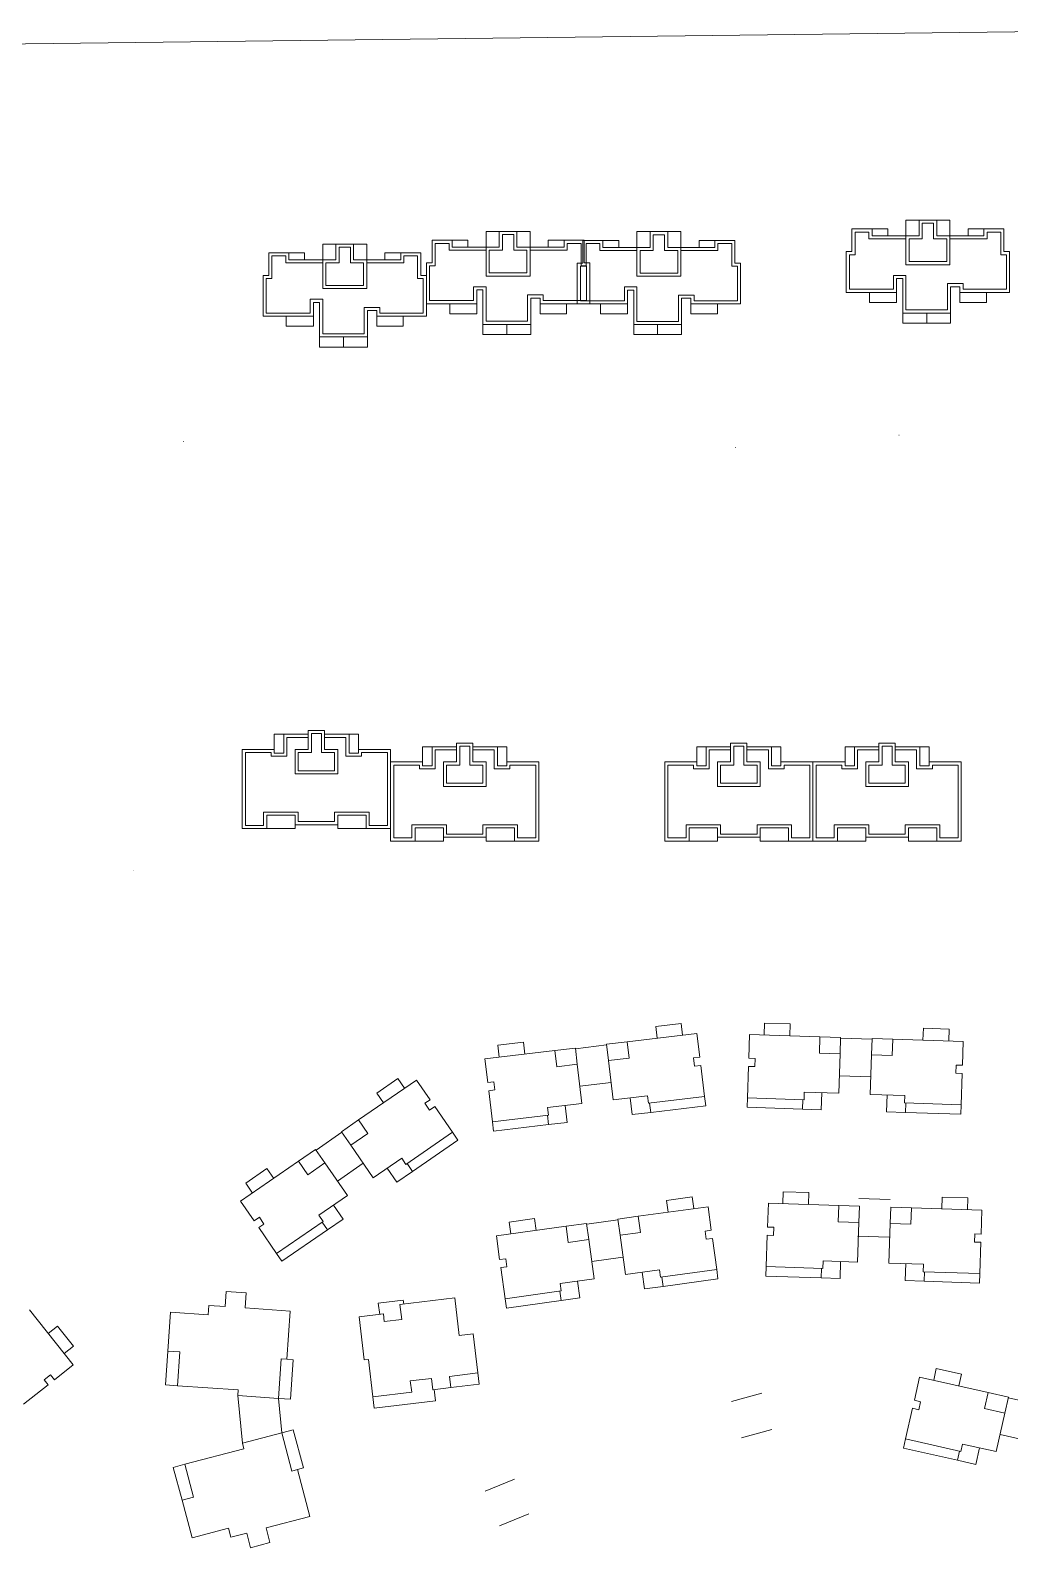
# Model space of a CAD drawing. Extents: x 109296 to 210174, y -14588 to 29909.
# Drawn here: x 115033 to 116903, y -5143 to -2244 of the extents above; entities that cross this region are included whole.
import ezdxf

# ---------------------------------------------------------------- set-up
doc = ezdxf.new("R2010")
doc.units = 0
doc.header["$LTSCALE"] = 1000
doc.header["$MEASUREMENT"] = 0
doc.layers.add('140', color=2, linetype='Continuous', lineweight=5)
doc.layers.add('DingDianTu', color=5, linetype='Continuous', lineweight=0)

# ---------------------------------------------------------------- blocks, each defined once
blk = doc.blocks.new('dafasfd')
at = {"layer": 'DingDianTu', "color": 7, "const_width": 100}
blk.add_lwpolyline([(36368038, 16363912), (36368954, 16361479), (36372042, 16362641), (36374261, 16356745), (36369114, 16354807), (36369537, 16353684), (36361113, 16350514), (36359352, 16355194), (36360288, 16355546), (36359830, 16356763), (36358894, 16356410), (36357556, 16359967)], close=True, dxfattribs=at)
for points in [[(36363546, 16362221), (36362876, 16363999), (36359039, 16362555), (36359708, 16360777)], [(36371734, 16355794), (36372686, 16353267), (36369878, 16352210), (36369350, 16353614)]]:
    blk.add_lwpolyline(points, dxfattribs=at)
at = {"layer": 'DingDianTu', "color": 7}
for points in [[(36369878, 16352210), (36361642, 16349110), (36361113, 16350514)], [(36368038, 16363912), (36371127, 16365074), (36372042, 16362641)]]:
    blk.add_lwpolyline(points, dxfattribs=at)
blk = doc.blocks.new('*E40')
at = {"layer": 'DingDianTu', "color": 7, "xscale": 0.001000002024510444, "yscale": 0.001000000163912773, "zscale": 0.001, "rotation": 339.3761177849276}
blk.add_blockref('dafasfd', (22613, -20413), dxfattribs=at)
blk = doc.blocks.new('*E35')
at = {"layer": 'DingDianTu', "color": 7, "xscale": 0.001000002024510444, "yscale": 0.001000000163912773, "zscale": 0.001, "rotation": 339.3761177849276}
blk.add_blockref('dafasfd', (22613, -20413), dxfattribs=at)
blk = doc.blocks.new('*E34')
at = {"layer": 'DingDianTu', "color": 7, "xscale": 0.001000002024510444, "yscale": 0.001000000163912773, "zscale": 0.001, "rotation": 339.3761177849276}
blk.add_blockref('dafasfd', (22613, -20413), dxfattribs=at)
blk = doc.blocks.new('*E33')
at = {"layer": 'DingDianTu', "color": 7, "xscale": 0.001000002024510444, "yscale": 0.001000000163912773, "zscale": 0.001, "rotation": 339.3761177849276}
blk.add_blockref('dafasfd', (22613, -20413), dxfattribs=at)

msp = doc.modelspace()

# ---------------------------------------------------------------- linework, layer by layer
at = {"layer": '140', "color": 7}
for p, q in [((117158.6, -2243.9), (112605.5, -2298.8)), ((116704.8, -2636.5), (116704.8, -2606.5)), ((116704.8, -2606.5), (116730, -2606.5)), ((116730, -2636.5), (116730, -2606.5)), ((116730, -2606.5), (116763.6, -2606.5)), ((116763.6, -2606.5), (116763.6, -2636.5)), ((116763.6, -2606.5), (116788.8, -2606.5)), ((116788.8, -2606.5), (116788.8, -2636.5)), ((115903, -2658.1), (115903, -2628.1)), ((115903, -2628.1), (115928.2, -2628.1)), ((115928.2, -2658.1), (115928.2, -2628.1)), ((115928.2, -2628.1), (115961.8, -2628.1)), ((115955.8, -2634.1), (115934.2, -2634.1)), ((115934.2, -2634.1), (115934.2, -2664.1)), ((115955.8, -2664.1), (115955.8, -2634.1)), ((115961.8, -2628.1), (115961.8, -2658.1)), ((115961.8, -2628.1), (115987, -2628.1)), ((115987, -2628.1), (115987, -2658.1)), ((116191, -2658.5), (116191, -2628.5)), ((116191, -2628.5), (116216.2, -2628.5)), ((116216.2, -2658.5), (116216.2, -2628.5)), ((116216.2, -2628.5), (116249.8, -2628.5)), ((116243.8, -2634.5), (116222.2, -2634.5)), ((116222.2, -2634.5), (116222.2, -2664.5)), ((116243.8, -2664.5), (116243.8, -2634.5)), ((116249.8, -2628.5), (116249.8, -2658.5)), ((116249.8, -2628.5), (116275, -2628.5)), ((116275, -2628.5), (116275, -2658.5)), ((116601.6, -2623.3), (116640, -2623.3)), ((116601.6, -2666.5), (116601.6, -2623.3)), ((116607.6, -2672.5), (116607.6, -2629.3)), ((116607.6, -2629.3), (116634, -2629.3)), ((116634, -2629.3), (116634, -2642.5)), ((116640, -2623.3), (116640, -2636.5)), ((116640, -2623.3), (116670, -2623.3)), ((116640, -2636.5), (116730, -2636.5)), ((116670, -2623.3), (116670, -2636.5)), ((116704.8, -2636.5), (116704.8, -2691.7)), ((116757.6, -2612.5), (116736, -2612.5)), ((116736, -2612.5), (116736, -2642.5)), ((116757.6, -2642.5), (116757.6, -2612.5)), ((116763.6, -2636.5), (116853.6, -2636.5)), ((116788.8, -2691.7), (116788.8, -2636.5)), ((116823.6, -2636.5), (116823.6, -2623.3)), ((116823.6, -2623.3), (116853.6, -2623.3)), ((116853.6, -2636.5), (116853.6, -2623.3)), ((116853.6, -2623.3), (116892, -2623.3)), ((116859.6, -2642.5), (116859.6, -2629.3)), ((116859.6, -2629.3), (116886, -2629.3)), ((116886, -2629.3), (116886, -2672.5)), ((116892, -2623.3), (116892, -2666.5)), ((115591, -2682.1), (115591, -2652.1)), ((115591, -2652.1), (115616.2, -2652.1)), ((115616.2, -2682.1), (115616.2, -2652.1)), ((115616.2, -2652.1), (115649.8, -2652.1)), ((115643.8, -2658.1), (115622.2, -2658.1)), ((115622.2, -2658.1), (115622.2, -2688.1)), ((115643.8, -2688.1), (115643.8, -2658.1)), ((115649.8, -2652.1), (115649.8, -2682.1)), ((115649.8, -2652.1), (115675, -2652.1)), ((115675, -2652.1), (115675, -2682.1)), ((115799.8, -2644.9), (115838.2, -2644.9)), ((115799.8, -2688.1), (115799.8, -2644.9)), ((115805.8, -2694.1), (115805.8, -2650.9)), ((115805.8, -2650.9), (115832.2, -2650.9)), ((115832.2, -2650.9), (115832.2, -2664.1)), ((115832.2, -2664.1), (115903, -2664.1)), ((115838.2, -2644.9), (115838.2, -2658.1)), ((115838.2, -2644.9), (115868.2, -2644.9)), ((115838.2, -2658.1), (115928.2, -2658.1)), ((115868.2, -2644.9), (115868.2, -2658.1)), ((115903, -2658.1), (115903, -2713.3)), ((115909, -2664.1), (115909, -2707.3)), ((115934.2, -2664.1), (115909, -2664.1)), ((115981, -2664.1), (115955.8, -2664.1)), ((115961.8, -2658.1), (116051.8, -2658.1)), ((115981, -2707.3), (115981, -2664.1)), ((115987, -2713.3), (115987, -2658.1)), ((115987, -2664.1), (116057.8, -2664.1)), ((116021.8, -2658.1), (116021.8, -2644.9)), ((116021.8, -2644.9), (116051.8, -2644.9)), ((116051.8, -2658.1), (116051.8, -2644.9)), ((116051.8, -2644.9), (116090.2, -2644.9)), ((116057.8, -2664.1), (116057.8, -2650.9)), ((116057.8, -2650.9), (116084.2, -2650.9)), ((116084.2, -2650.9), (116084.2, -2694.1)), ((116087.8, -2645.3), (116126.2, -2645.3)), ((116087.8, -2688.5), (116087.8, -2645.3)), ((116090.2, -2644.9), (116090.2, -2688.1)), ((116093.8, -2694.5), (116093.8, -2651.3)), ((116093.8, -2651.3), (116120.2, -2651.3)), ((116120.2, -2651.3), (116120.2, -2664.5)), ((116120.2, -2664.5), (116191, -2664.5)), ((116126.2, -2645.3), (116126.2, -2658.5)), ((116126.2, -2645.3), (116156.2, -2645.3)), ((116126.2, -2658.5), (116216.2, -2658.5)), ((116156.2, -2645.3), (116156.2, -2658.5)), ((116191, -2658.5), (116191, -2713.7)), ((116197, -2664.5), (116197, -2707.7)), ((116222.2, -2664.5), (116197, -2664.5)), ((116269, -2664.5), (116243.8, -2664.5)), ((116249.8, -2658.5), (116339.8, -2658.5)), ((116269, -2707.7), (116269, -2664.5)), ((116275, -2713.7), (116275, -2658.5)), ((116275, -2664.5), (116345.8, -2664.5)), ((116309.8, -2658.5), (116309.8, -2645.3)), ((116309.8, -2645.3), (116339.8, -2645.3)), ((116339.8, -2658.5), (116339.8, -2645.3)), ((116339.8, -2645.3), (116378.2, -2645.3)), ((116345.8, -2664.5), (116345.8, -2651.3)), ((116345.8, -2651.3), (116372.2, -2651.3)), ((116372.2, -2651.3), (116372.2, -2694.5)), ((116378.2, -2645.3), (116378.2, -2688.5)), ((116590.8, -2744.5), (116590.8, -2666.5)), ((116590.8, -2666.5), (116601.6, -2666.5)), ((116634, -2642.5), (116704.8, -2642.5)), ((116710.8, -2642.5), (116710.8, -2685.7)), ((116736, -2642.5), (116710.8, -2642.5)), ((116782.8, -2642.5), (116757.6, -2642.5)), ((116782.8, -2685.7), (116782.8, -2642.5)), ((116788.8, -2642.5), (116859.6, -2642.5)), ((116892, -2666.5), (116902.8, -2666.5)), ((116902.8, -2666.5), (116902.8, -2744.5)), ((115487.8, -2668.9), (115526.2, -2668.9)), ((115487.8, -2712.1), (115487.8, -2668.9)), ((115493.8, -2718.1), (115493.8, -2674.9)), ((115493.8, -2674.9), (115520.2, -2674.9)), ((115520.2, -2674.9), (115520.2, -2688.1)), ((115520.2, -2688.1), (115591, -2688.1)), ((115526.2, -2668.9), (115526.2, -2682.1)), ((115526.2, -2668.9), (115556.2, -2668.9)), ((115526.2, -2682.1), (115616.2, -2682.1)), ((115556.2, -2668.9), (115556.2, -2682.1)), ((115591, -2682.1), (115591, -2737.3)), ((115597, -2688.1), (115597, -2731.3)), ((115622.2, -2688.1), (115597, -2688.1)), ((115669, -2688.1), (115643.8, -2688.1)), ((115649.8, -2682.1), (115739.8, -2682.1)), ((115669, -2731.3), (115669, -2688.1)), ((115675, -2737.3), (115675, -2682.1)), ((115675, -2688.1), (115745.8, -2688.1)), ((115709.8, -2682.1), (115709.8, -2668.9)), ((115709.8, -2668.9), (115739.8, -2668.9)), ((115739.8, -2682.1), (115739.8, -2668.9)), ((115739.8, -2668.9), (115778.2, -2668.9)), ((115745.8, -2688.1), (115745.8, -2674.9)), ((115745.8, -2674.9), (115772.2, -2674.9)), ((115772.2, -2674.9), (115772.2, -2718.1)), ((115778.2, -2668.9), (115778.2, -2712.1)), ((115789, -2766.1), (115789, -2688.1)), ((115789, -2688.1), (115799.8, -2688.1)), ((115795, -2760.1), (115795, -2694.1)), ((115795, -2694.1), (115805.8, -2694.1)), ((116077, -2766.5), (116077, -2688.5)), ((116077, -2688.5), (116087.8, -2688.5)), ((116083, -2760.5), (116083, -2694.5)), ((116083, -2694.5), (116093.8, -2694.5)), ((116084.2, -2694.1), (116095, -2694.1)), ((116090.2, -2688.1), (116101, -2688.1)), ((116095, -2694.1), (116095, -2760.1)), ((116101, -2688.1), (116101, -2766.1)), ((116372.2, -2694.5), (116383, -2694.5)), ((116378.2, -2688.5), (116389, -2688.5)), ((116383, -2694.5), (116383, -2760.5)), ((116389, -2688.5), (116389, -2766.5)), ((116596.8, -2738.5), (116596.8, -2672.5)), ((116596.8, -2672.5), (116607.6, -2672.5)), ((116704.8, -2691.7), (116788.8, -2691.7)), ((116710.8, -2685.7), (116782.8, -2685.7)), ((116886, -2672.5), (116896.8, -2672.5)), ((116896.8, -2672.5), (116896.8, -2738.5)), ((115477, -2790.1), (115477, -2712.1)), ((115477, -2712.1), (115487.8, -2712.1)), ((115483, -2784.1), (115483, -2718.1)), ((115483, -2718.1), (115493.8, -2718.1)), ((115772.2, -2718.1), (115783, -2718.1)), ((115778.2, -2712.1), (115789, -2712.1)), ((115783, -2718.1), (115783, -2784.1)), ((115789, -2712.1), (115789, -2790.1)), ((115903, -2713.3), (115987, -2713.3)), ((115909, -2707.3), (115981, -2707.3)), ((116191, -2713.7), (116275, -2713.7)), ((116197, -2707.7), (116269, -2707.7)), ((116704.8, -2712.1), (116680.8, -2712.1)), ((116680.8, -2712.1), (116680.8, -2738.5)), ((116698.8, -2718.1), (116686.8, -2718.1)), ((116686.8, -2718.1), (116686.8, -2744.5)), ((116698.8, -2784.1), (116698.8, -2718.1)), ((116704.8, -2778.1), (116704.8, -2712.1)), ((115591, -2737.3), (115675, -2737.3)), ((115597, -2731.3), (115669, -2731.3)), ((115903, -2733.7), (115879, -2733.7)), ((115879, -2733.7), (115879, -2760.1)), ((115897, -2739.7), (115885, -2739.7)), ((115885, -2739.7), (115885, -2766.1)), ((115897, -2805.7), (115897, -2739.7)), ((115903, -2799.7), (115903, -2733.7)), ((116012.2, -2749.3), (115982.2, -2749.3)), ((115982.2, -2749.3), (115982.2, -2799.7)), ((116012.2, -2760.1), (116012.2, -2749.3)), ((116191, -2734.1), (116167, -2734.1)), ((116167, -2734.1), (116167, -2760.5)), ((116185, -2740.1), (116173, -2740.1)), ((116173, -2740.1), (116173, -2766.5)), ((116185, -2806.1), (116185, -2740.1)), ((116191, -2800.1), (116191, -2734.1)), ((116300.2, -2749.7), (116270.2, -2749.7)), ((116270.2, -2749.7), (116270.2, -2800.1)), ((116300.2, -2760.5), (116300.2, -2749.7)), ((116686.8, -2744.5), (116590.8, -2744.5)), ((116680.8, -2738.5), (116596.8, -2738.5)), ((116635.2, -2744.5), (116635.2, -2763.7)), ((116686.8, -2763.7), (116686.8, -2744.5)), ((116814, -2727.7), (116784, -2727.7)), ((116784, -2727.7), (116784, -2778.1)), ((116808, -2733.7), (116790, -2733.7)), ((116790, -2733.7), (116790, -2784.1)), ((116808, -2744.5), (116808, -2733.7)), ((116902.8, -2744.5), (116808, -2744.5)), ((116808, -2763.7), (116808, -2744.5)), ((116814, -2738.5), (116814, -2727.7)), ((116896.8, -2738.5), (116814, -2738.5)), ((116858.4, -2744.5), (116858.4, -2763.7)), ((115591, -2757.7), (115567, -2757.7)), ((115567, -2757.7), (115567, -2784.1)), ((115585, -2763.7), (115573, -2763.7)), ((115573, -2763.7), (115573, -2790.1)), ((115585, -2829.7), (115585, -2763.7)), ((115591, -2823.7), (115591, -2757.7)), ((115700.2, -2773.3), (115670.2, -2773.3)), ((115670.2, -2773.3), (115670.2, -2823.7)), ((115694.2, -2779.3), (115676.2, -2779.3)), ((115676.2, -2779.3), (115676.2, -2829.7)), ((115694.2, -2790.1), (115694.2, -2779.3)), ((115700.2, -2784.1), (115700.2, -2773.3)), ((115885, -2766.1), (115789, -2766.1)), ((115879, -2760.1), (115795, -2760.1)), ((115833.4, -2766.1), (115833.4, -2785.3)), ((115885, -2785.3), (115885, -2766.1)), ((116006.2, -2755.3), (115988.2, -2755.3)), ((115988.2, -2755.3), (115988.2, -2805.7)), ((116006.2, -2766.1), (116006.2, -2755.3)), ((116101, -2766.1), (116006.2, -2766.1)), ((116006.2, -2785.3), (116006.2, -2766.1)), ((116095, -2760.1), (116012.2, -2760.1)), ((116056.6, -2766.1), (116056.6, -2785.3)), ((116173, -2766.5), (116077, -2766.5)), ((116167, -2760.5), (116083, -2760.5)), ((116121.4, -2766.5), (116121.4, -2785.7)), ((116173, -2785.7), (116173, -2766.5)), ((116294.2, -2755.7), (116276.2, -2755.7)), ((116276.2, -2755.7), (116276.2, -2806.1)), ((116294.2, -2766.5), (116294.2, -2755.7)), ((116389, -2766.5), (116294.2, -2766.5)), ((116294.2, -2785.7), (116294.2, -2766.5)), ((116383, -2760.5), (116300.2, -2760.5)), ((116344.6, -2766.5), (116344.6, -2785.7)), ((116635.2, -2763.7), (116686.8, -2763.7)), ((116784, -2778.1), (116704.8, -2778.1)), ((116858.4, -2763.7), (116808, -2763.7)), ((115573, -2790.1), (115477, -2790.1)), ((115567, -2784.1), (115483, -2784.1)), ((115521.4, -2790.1), (115521.4, -2809.3)), ((115521.4, -2809.3), (115573, -2809.3)), ((115573, -2809.3), (115573, -2790.1)), ((115789, -2790.1), (115694.2, -2790.1)), ((115694.2, -2809.3), (115694.2, -2790.1)), ((115744.6, -2809.3), (115694.2, -2809.3)), ((115783, -2784.1), (115700.2, -2784.1)), ((115744.6, -2790.1), (115744.6, -2809.3)), ((115833.4, -2785.3), (115885, -2785.3)), ((115988.2, -2805.7), (115897, -2805.7)), ((115897, -2824.9), (115897, -2805.7)), ((115982.2, -2799.7), (115903, -2799.7)), ((115942.6, -2805.7), (115942.6, -2824.9)), ((115988.2, -2805.7), (115988.2, -2824.9)), ((116056.6, -2785.3), (116006.2, -2785.3)), ((116121.4, -2785.7), (116173, -2785.7)), ((116276.2, -2806.1), (116185, -2806.1)), ((116185, -2825.3), (116185, -2806.1)), ((116270.2, -2800.1), (116191, -2800.1)), ((116230.6, -2806.1), (116230.6, -2825.3)), ((116276.2, -2806.1), (116276.2, -2825.3)), ((116344.6, -2785.7), (116294.2, -2785.7)), ((116790, -2784.1), (116698.8, -2784.1)), ((116698.8, -2803.3), (116698.8, -2784.1)), ((116790, -2803.3), (116698.8, -2803.3)), ((116744.4, -2784.1), (116744.4, -2803.3)), ((116790, -2784.1), (116790, -2803.3)), ((115676.2, -2829.7), (115585, -2829.7)), ((115585, -2848.9), (115585, -2829.7)), ((115670.2, -2823.7), (115591, -2823.7)), ((115630.6, -2829.7), (115630.6, -2848.9)), ((115676.2, -2829.7), (115676.2, -2848.9)), ((115988.2, -2824.9), (115897, -2824.9)), ((116276.2, -2825.3), (116185, -2825.3)), ((115676.2, -2848.9), (115585, -2848.9)), ((115498.5, -3617.5), (115498.5, -3588.7)), ((115498.5, -3588.7), (115516.5, -3588.7)), ((115563.3, -3588.7), (115516.5, -3588.7)), ((115516.5, -3588.7), (115516.5, -3624.7)), ((115594.5, -3581.5), (115563.3, -3581.5)), ((115563.3, -3581.5), (115563.3, -3588.7)), ((115563.3, -3588.7), (115563.3, -3617.5)), ((115588.5, -3587.5), (115569.3, -3587.5)), ((115569.3, -3587.5), (115569.3, -3588.7)), ((115569.3, -3588.7), (115569.3, -3623.5)), ((115588.5, -3623.5), (115588.5, -3587.5)), ((115594.5, -3588.7), (115594.5, -3581.5)), ((115594.5, -3617.5), (115594.5, -3581.5)), ((115641.3, -3588.7), (115594.5, -3588.7)), ((115641.3, -3624.7), (115641.3, -3588.7)), ((115659.3, -3588.7), (115641.3, -3588.7)), ((115659.3, -3617.5), (115659.3, -3588.7)), ((115476.9, -3617.5), (115437.3, -3617.5)), ((115437.3, -3617.5), (115437.3, -3768.7)), ((115498.5, -3617.5), (115476.9, -3617.5)), ((115498.5, -3624.7), (115498.5, -3617.5)), ((115563.3, -3594.7), (115522.5, -3594.7)), ((115522.5, -3594.7), (115522.5, -3630.7)), ((115563.3, -3617.5), (115538.1, -3617.5)), ((115538.1, -3617.5), (115538.1, -3664.3)), ((115635.3, -3594.7), (115594.5, -3594.7)), ((115619.7, -3617.5), (115594.5, -3617.5)), ((115619.7, -3664.3), (115619.7, -3617.5)), ((115635.3, -3630.7), (115635.3, -3594.7)), ((115680.9, -3617.5), (115659.3, -3617.5)), ((115659.3, -3617.5), (115659.3, -3624.7)), ((115720.5, -3617.5), (115680.9, -3617.5)), ((115720.5, -3768.7), (115720.5, -3617.5)), ((115781.7, -3641.5), (115781.7, -3612.7)), ((115781.7, -3612.7), (115799.7, -3612.7)), ((115846.5, -3612.7), (115799.7, -3612.7)), ((115799.7, -3612.7), (115799.7, -3648.7)), ((115846.5, -3618.7), (115805.7, -3618.7)), ((115805.7, -3618.7), (115805.7, -3654.7)), ((115877.7, -3605.5), (115846.5, -3605.5)), ((115846.5, -3605.5), (115846.5, -3612.7)), ((115846.5, -3612.7), (115846.5, -3641.5)), ((115871.7, -3611.5), (115852.5, -3611.5)), ((115852.5, -3611.5), (115852.5, -3612.7)), ((115852.5, -3612.7), (115852.5, -3647.5)), ((115871.7, -3647.5), (115871.7, -3611.5)), ((115877.7, -3612.7), (115877.7, -3605.5)), ((115877.7, -3641.5), (115877.7, -3605.5)), ((115924.5, -3612.7), (115877.7, -3612.7)), ((115918.5, -3618.7), (115877.7, -3618.7)), ((115918.5, -3654.7), (115918.5, -3618.7)), ((115924.5, -3648.7), (115924.5, -3612.7)), ((115942.5, -3612.7), (115924.5, -3612.7)), ((115942.5, -3641.5), (115942.5, -3612.7)), ((116305.2, -3641.5), (116305.2, -3612.7)), ((116305.2, -3612.7), (116323.2, -3612.7)), ((116370, -3612.7), (116323.2, -3612.7)), ((116323.2, -3612.7), (116323.2, -3648.7)), ((116370, -3618.7), (116329.2, -3618.7)), ((116329.2, -3618.7), (116329.2, -3654.7)), ((116401.2, -3605.5), (116370, -3605.5)), ((116370, -3605.5), (116370, -3612.7)), ((116370, -3612.7), (116370, -3641.5)), ((116395.2, -3611.5), (116376, -3611.5)), ((116376, -3611.5), (116376, -3612.7)), ((116376, -3612.7), (116376, -3647.5)), ((116395.2, -3647.5), (116395.2, -3611.5)), ((116401.2, -3612.7), (116401.2, -3605.5)), ((116401.2, -3641.5), (116401.2, -3605.5)), ((116448, -3612.7), (116401.2, -3612.7)), ((116442, -3618.7), (116401.2, -3618.7)), ((116442, -3654.7), (116442, -3618.7)), ((116448, -3648.7), (116448, -3612.7)), ((116466, -3612.7), (116448, -3612.7)), ((116466, -3641.5), (116466, -3612.7)), ((116588.4, -3641.5), (116588.4, -3612.7)), ((116588.4, -3612.7), (116606.4, -3612.7)), ((116653.2, -3612.7), (116606.4, -3612.7)), ((116606.4, -3612.7), (116606.4, -3648.7)), ((116653.2, -3618.7), (116612.4, -3618.7)), ((116612.4, -3618.7), (116612.4, -3654.7)), ((116684.4, -3605.5), (116653.2, -3605.5)), ((116653.2, -3605.5), (116653.2, -3612.7)), ((116653.2, -3612.7), (116653.2, -3641.5)), ((116678.4, -3611.5), (116659.2, -3611.5)), ((116659.2, -3611.5), (116659.2, -3612.7)), ((116659.2, -3612.7), (116659.2, -3647.5)), ((116678.4, -3647.5), (116678.4, -3611.5)), ((116684.4, -3612.7), (116684.4, -3605.5)), ((116684.4, -3641.5), (116684.4, -3605.5)), ((116731.2, -3612.7), (116684.4, -3612.7)), ((116725.2, -3618.7), (116684.4, -3618.7)), ((116725.2, -3654.7), (116725.2, -3618.7)), ((116731.2, -3648.7), (116731.2, -3612.7)), ((116749.2, -3612.7), (116731.2, -3612.7)), ((116749.2, -3641.5), (116749.2, -3612.7)), ((115476.9, -3623.5), (115443.3, -3623.5)), ((115443.3, -3623.5), (115443.3, -3762.7)), ((115492.5, -3623.5), (115476.9, -3623.5)), ((115492.5, -3630.7), (115492.5, -3623.5)), ((115522.5, -3630.7), (115492.5, -3630.7)), ((115516.5, -3624.7), (115498.5, -3624.7)), ((115569.3, -3623.5), (115544.1, -3623.5)), ((115544.1, -3623.5), (115544.1, -3658.3)), ((115613.7, -3623.5), (115588.5, -3623.5)), ((115613.7, -3658.3), (115613.7, -3623.5)), ((115665.3, -3630.7), (115635.3, -3630.7)), ((115659.3, -3624.7), (115641.3, -3624.7)), ((115680.9, -3623.5), (115665.3, -3623.5)), ((115665.3, -3623.5), (115665.3, -3630.7)), ((115714.5, -3623.5), (115680.9, -3623.5)), ((115714.5, -3762.7), (115714.5, -3623.5)), ((115760.1, -3641.5), (115720.5, -3641.5)), ((115720.5, -3641.5), (115720.5, -3792.7)), ((115760.1, -3647.5), (115726.5, -3647.5)), ((115726.5, -3647.5), (115726.5, -3786.7)), ((115781.7, -3641.5), (115760.1, -3641.5)), ((115775.7, -3647.5), (115760.1, -3647.5)), ((115775.7, -3654.7), (115775.7, -3647.5)), ((115781.7, -3648.7), (115781.7, -3641.5)), ((115799.7, -3648.7), (115781.7, -3648.7)), ((115846.5, -3641.5), (115821.3, -3641.5)), ((115821.3, -3641.5), (115821.3, -3688.3)), ((115852.5, -3647.5), (115827.3, -3647.5)), ((115827.3, -3647.5), (115827.3, -3682.3)), ((115896.9, -3647.5), (115871.7, -3647.5)), ((115902.9, -3641.5), (115877.7, -3641.5)), ((115896.9, -3682.3), (115896.9, -3647.5)), ((115902.9, -3688.3), (115902.9, -3641.5)), ((115942.5, -3648.7), (115924.5, -3648.7)), ((115964.1, -3641.5), (115942.5, -3641.5)), ((115942.5, -3641.5), (115942.5, -3648.7)), ((115964.1, -3647.5), (115948.5, -3647.5)), ((115948.5, -3647.5), (115948.5, -3654.7)), ((116003.7, -3641.5), (115964.1, -3641.5)), ((115997.7, -3647.5), (115964.1, -3647.5)), ((115997.7, -3786.7), (115997.7, -3647.5)), ((116003.7, -3792.7), (116003.7, -3641.5)), ((116283.6, -3641.5), (116244, -3641.5)), ((116244, -3641.5), (116244, -3792.7)), ((116283.6, -3647.5), (116250, -3647.5)), ((116250, -3647.5), (116250, -3786.7)), ((116305.2, -3641.5), (116283.6, -3641.5)), ((116299.2, -3647.5), (116283.6, -3647.5)), ((116299.2, -3654.7), (116299.2, -3647.5)), ((116305.2, -3648.7), (116305.2, -3641.5)), ((116323.2, -3648.7), (116305.2, -3648.7)), ((116370, -3641.5), (116344.8, -3641.5)), ((116344.8, -3641.5), (116344.8, -3688.3)), ((116376, -3647.5), (116350.8, -3647.5)), ((116350.8, -3647.5), (116350.8, -3682.3)), ((116420.4, -3647.5), (116395.2, -3647.5)), ((116426.4, -3641.5), (116401.2, -3641.5)), ((116420.4, -3682.3), (116420.4, -3647.5)), ((116426.4, -3688.3), (116426.4, -3641.5)), ((116466, -3648.7), (116448, -3648.7)), ((116487.6, -3641.5), (116466, -3641.5)), ((116466, -3641.5), (116466, -3648.7)), ((116487.6, -3647.5), (116472, -3647.5)), ((116472, -3647.5), (116472, -3654.7)), ((116527.2, -3641.5), (116487.6, -3641.5)), ((116521.2, -3647.5), (116487.6, -3647.5)), ((116521.2, -3786.7), (116521.2, -3647.5)), ((116566.8, -3641.5), (116527.2, -3641.5)), ((116527.2, -3641.5), (116527.2, -3792.7)), ((116527.2, -3792.7), (116527.2, -3641.5)), ((116566.8, -3647.5), (116533.2, -3647.5)), ((116533.2, -3647.5), (116533.2, -3786.7)), ((116588.4, -3641.5), (116566.8, -3641.5)), ((116582.4, -3647.5), (116566.8, -3647.5)), ((116582.4, -3654.7), (116582.4, -3647.5)), ((116588.4, -3648.7), (116588.4, -3641.5)), ((116606.4, -3648.7), (116588.4, -3648.7)), ((116653.2, -3641.5), (116628, -3641.5)), ((116628, -3641.5), (116628, -3688.3)), ((116659.2, -3647.5), (116634, -3647.5)), ((116634, -3647.5), (116634, -3682.3)), ((116703.6, -3647.5), (116678.4, -3647.5)), ((116709.6, -3641.5), (116684.4, -3641.5)), ((116703.6, -3682.3), (116703.6, -3647.5)), ((116709.6, -3688.3), (116709.6, -3641.5)), ((116749.2, -3648.7), (116731.2, -3648.7)), ((116770.8, -3641.5), (116749.2, -3641.5)), ((116749.2, -3641.5), (116749.2, -3648.7)), ((116770.8, -3647.5), (116755.2, -3647.5)), ((116755.2, -3647.5), (116755.2, -3654.7)), ((116810.4, -3641.5), (116770.8, -3641.5)), ((116804.4, -3647.5), (116770.8, -3647.5)), ((116804.4, -3786.7), (116804.4, -3647.5)), ((116810.4, -3792.7), (116810.4, -3641.5)), ((115538.1, -3664.3), (115619.7, -3664.3)), ((115544.1, -3658.3), (115613.7, -3658.3)), ((115805.7, -3654.7), (115775.7, -3654.7)), ((115948.5, -3654.7), (115918.5, -3654.7)), ((116329.2, -3654.7), (116299.2, -3654.7)), ((116472, -3654.7), (116442, -3654.7)), ((116612.4, -3654.7), (116582.4, -3654.7)), ((116755.2, -3654.7), (116725.2, -3654.7)), ((115821.3, -3688.3), (115902.9, -3688.3)), ((115827.3, -3682.3), (115896.9, -3682.3)), ((116344.8, -3688.3), (116426.4, -3688.3)), ((116350.8, -3682.3), (116420.4, -3682.3)), ((116628, -3688.3), (116709.6, -3688.3)), ((116634, -3682.3), (116703.6, -3682.3)), ((115478.1, -3762.7), (115478.1, -3737.5)), ((115478.1, -3737.5), (115544.1, -3737.5)), ((115544.1, -3737.5), (115544.1, -3755.5)), ((115613.7, -3755.5), (115613.7, -3737.5)), ((115613.7, -3737.5), (115679.7, -3737.5)), ((115679.7, -3737.5), (115679.7, -3762.7)), ((115443.3, -3762.7), (115478.1, -3762.7)), ((115484.1, -3768.7), (115484.1, -3743.5)), ((115484.1, -3743.5), (115538.1, -3743.5)), ((115538.1, -3743.5), (115538.1, -3761.5)), ((115538.1, -3761.5), (115578.9, -3761.5)), ((115538.1, -3768.7), (115538.1, -3761.5)), ((115544.1, -3755.5), (115578.9, -3755.5)), ((115578.9, -3755.5), (115613.7, -3755.5)), ((115578.9, -3761.5), (115619.7, -3761.5)), ((115619.7, -3761.5), (115619.7, -3743.5)), ((115619.7, -3743.5), (115673.7, -3743.5)), ((115619.7, -3768.7), (115619.7, -3761.5)), ((115673.7, -3743.5), (115673.7, -3768.7)), ((115679.7, -3762.7), (115714.5, -3762.7)), ((115761.3, -3786.7), (115761.3, -3761.5)), ((115761.3, -3761.5), (115827.3, -3761.5)), ((115767.3, -3792.7), (115767.3, -3767.5)), ((115767.3, -3767.5), (115821.3, -3767.5)), ((115821.3, -3767.5), (115821.3, -3785.5)), ((115827.3, -3761.5), (115827.3, -3779.5)), ((115896.9, -3779.5), (115896.9, -3761.5)), ((115896.9, -3761.5), (115962.9, -3761.5)), ((115902.9, -3785.5), (115902.9, -3767.5)), ((115902.9, -3767.5), (115956.9, -3767.5)), ((115956.9, -3767.5), (115956.9, -3792.7)), ((115962.9, -3761.5), (115962.9, -3786.7)), ((116284.8, -3786.7), (116284.8, -3761.5)), ((116284.8, -3761.5), (116350.8, -3761.5)), ((116290.8, -3792.7), (116290.8, -3767.5)), ((116290.8, -3767.5), (116344.8, -3767.5)), ((116344.8, -3767.5), (116344.8, -3785.5)), ((116350.8, -3761.5), (116350.8, -3779.5)), ((116420.4, -3779.5), (116420.4, -3761.5)), ((116420.4, -3761.5), (116486.4, -3761.5)), ((116426.4, -3785.5), (116426.4, -3767.5)), ((116426.4, -3767.5), (116480.4, -3767.5)), ((116480.4, -3767.5), (116480.4, -3792.7)), ((116486.4, -3761.5), (116486.4, -3786.7)), ((116568, -3786.7), (116568, -3761.5)), ((116568, -3761.5), (116634, -3761.5)), ((116574, -3792.7), (116574, -3767.5)), ((116574, -3767.5), (116628, -3767.5)), ((116628, -3767.5), (116628, -3785.5)), ((116634, -3761.5), (116634, -3779.5)), ((116703.6, -3779.5), (116703.6, -3761.5)), ((116703.6, -3761.5), (116769.6, -3761.5)), ((116709.6, -3785.5), (116709.6, -3767.5)), ((116709.6, -3767.5), (116763.6, -3767.5)), ((116763.6, -3767.5), (116763.6, -3792.7)), ((116769.6, -3761.5), (116769.6, -3786.7)), ((115437.3, -3768.7), (115484.1, -3768.7)), ((115484.1, -3768.7), (115538.1, -3768.7)), ((115673.7, -3768.7), (115619.7, -3768.7)), ((115673.7, -3768.7), (115720.5, -3768.7)), ((115720.5, -3792.7), (115767.3, -3792.7)), ((115726.5, -3786.7), (115761.3, -3786.7)), ((115767.3, -3792.7), (115821.3, -3792.7)), ((115821.3, -3785.5), (115862.1, -3785.5)), ((115821.3, -3792.7), (115821.3, -3785.5)), ((115827.3, -3779.5), (115862.1, -3779.5)), ((115862.1, -3779.5), (115896.9, -3779.5)), ((115862.1, -3785.5), (115902.9, -3785.5)), ((115902.9, -3792.7), (115902.9, -3785.5)), ((115956.9, -3792.7), (115902.9, -3792.7)), ((115956.9, -3792.7), (116003.7, -3792.7)), ((115962.9, -3786.7), (115997.7, -3786.7)), ((116244, -3792.7), (116290.8, -3792.7)), ((116250, -3786.7), (116284.8, -3786.7)), ((116290.8, -3792.7), (116344.8, -3792.7)), ((116344.8, -3785.5), (116385.6, -3785.5)), ((116344.8, -3792.7), (116344.8, -3785.5)), ((116350.8, -3779.5), (116385.6, -3779.5)), ((116385.6, -3779.5), (116420.4, -3779.5)), ((116385.6, -3785.5), (116426.4, -3785.5)), ((116426.4, -3792.7), (116426.4, -3785.5)), ((116480.4, -3792.7), (116426.4, -3792.7)), ((116480.4, -3792.7), (116527.2, -3792.7)), ((116486.4, -3786.7), (116521.2, -3786.7)), ((116527.2, -3792.7), (116574, -3792.7)), ((116533.2, -3786.7), (116568, -3786.7)), ((116574, -3792.7), (116628, -3792.7)), ((116628, -3785.5), (116668.8, -3785.5)), ((116628, -3792.7), (116628, -3785.5)), ((116634, -3779.5), (116668.8, -3779.5)), ((116668.8, -3779.5), (116703.6, -3779.5)), ((116668.8, -3785.5), (116709.6, -3785.5)), ((116709.6, -3792.7), (116709.6, -3785.5)), ((116763.6, -3792.7), (116709.6, -3792.7)), ((116763.6, -3792.7), (116810.4, -3792.7)), ((116769.6, -3786.7), (116804.4, -3786.7)), ((116226.8, -4146.9), (116275.6, -4141)), ((116275.6, -4141), (116278.3, -4163.7)), ((116434.5, -4140.3), (116433.8, -4163)), ((116483.7, -4141.9), (116434.5, -4140.3)), ((116482.9, -4164.7), (116483.7, -4141.9)), ((116305.7, -4160.4), (116172.3, -4176.3)), ((116229.5, -4169.5), (116226.8, -4146.9)), ((116311.2, -4205.7), (116305.7, -4160.4)), ((116404.7, -4207.7), (116406.2, -4162.1)), ((116406.2, -4162.1), (116540.5, -4166.6)), ((116540.5, -4166.6), (116539.5, -4197.7)), ((116540.5, -4166.6), (116580.1, -4167.9)), ((116580.1, -4167.9), (116579.1, -4199)), ((116640, -4171), (116580.1, -4169.1)), ((116640.1, -4169.8), (116639, -4201)), ((116679.6, -4171.1), (116640.1, -4169.8)), ((116679.6, -4171.1), (116678.6, -4202.3)), ((116814, -4175.6), (116679.6, -4171.1)), ((116737.2, -4173), (116738, -4150.2)), ((116738, -4150.2), (116787.1, -4151.9)), ((116787.1, -4151.9), (116786.4, -4174.6)), ((115900.6, -4208.8), (116034.1, -4192.9)), ((115974.2, -4177.1), (115925.3, -4182.9)), ((115925.3, -4182.9), (115928, -4205.5)), ((115976.9, -4199.7), (115974.2, -4177.1)), ((116034.1, -4192.9), (116073.4, -4188.2)), ((116034.1, -4192.9), (116037.8, -4223.8)), ((116073.4, -4188.2), (116077.1, -4219.1)), ((116133.1, -4182.2), (116073.5, -4189.4)), ((116172.3, -4176.3), (116133, -4181)), ((116133, -4181), (116136.7, -4212)), ((116172.3, -4176.3), (116176, -4207.3)), ((116539.5, -4197.7), (116579.1, -4199)), ((116579.1, -4199), (116576.6, -4274.6)), ((116639, -4201), (116636.5, -4276.6)), ((116678.6, -4202.3), (116639, -4201)), ((116812.5, -4221.1), (116814, -4175.6)), ((115906, -4254.1), (115900.6, -4208.8)), ((116037.8, -4223.8), (116077.1, -4219.1)), ((116077.1, -4219.1), (116086.1, -4294.2)), ((116176, -4207.3), (116136.7, -4212)), ((116136.7, -4212), (116145.6, -4287.1)), ((116299.2, -4207.1), (116311.2, -4205.7)), ((116301.1, -4222.6), (116299.2, -4207.1)), ((116313, -4221.2), (116301.1, -4222.6)), ((116320.1, -4280.7), (116313, -4221.2)), ((116402.2, -4283.3), (116404.2, -4223.3)), ((116404.2, -4223.3), (116416.2, -4223.7)), ((116416.7, -4208.1), (116404.7, -4207.7)), ((116416.2, -4223.7), (116416.7, -4208.1)), ((116800, -4236.3), (116800.5, -4220.7)), ((116800.5, -4220.7), (116812.5, -4221.1)), ((115770.1, -4249.3), (115659.4, -4325.5)), ((115694, -4274.1), (115734.5, -4246.2)), ((115734.5, -4246.2), (115747.4, -4265)), ((115796, -4286.9), (115770.1, -4249.3)), ((115917.9, -4252.7), (115906, -4254.1)), ((115919.8, -4268.2), (115917.9, -4252.7)), ((116141.7, -4253.7), (116082.1, -4260.9)), ((116637.6, -4243), (116577.7, -4241)), ((116812, -4236.7), (116800, -4236.3)), ((116810, -4296.7), (116812, -4236.7)), ((115706.9, -4292.9), (115694, -4274.1)), ((115786.1, -4293.7), (115796, -4286.9)), ((115907.9, -4269.6), (115919.8, -4268.2)), ((115915, -4329.2), (115907.9, -4269.6)), ((116145.6, -4287.1), (116211.2, -4279.3)), ((116177.8, -4283.2), (116181.7, -4315.4)), ((116211.2, -4279.3), (116212.9, -4293.6)), ((116212.9, -4293.6), (116320.1, -4280.7)), ((116322.3, -4298.6), (116320.1, -4280.7)), ((116401.6, -4301.3), (116402.2, -4283.3)), ((116510.1, -4286.8), (116402.2, -4283.3)), ((116507.2, -4304.7), (116507.7, -4286.7)), ((116510.6, -4272.4), (116510.1, -4286.8)), ((116576.6, -4274.6), (116510.6, -4272.4)), ((116544.2, -4273.5), (116543.1, -4305.9)), ((116636.5, -4276.6), (116702.5, -4278.7)), ((116668.9, -4277.6), (116667.9, -4310)), ((116702.5, -4278.7), (116702, -4293.1)), ((115795, -4306.5), (115786.1, -4293.7)), ((115804.8, -4299.7), (115795, -4306.5)), ((115838.9, -4349.1), (115804.8, -4299.7)), ((116022.2, -4316.3), (115915, -4329.2)), ((116022, -4334.5), (116019.9, -4316.6)), ((116086.1, -4294.2), (116020.5, -4302)), ((116020.5, -4302), (116022.2, -4316.3)), ((116053.9, -4298.1), (116057.7, -4330.2)), ((116181.7, -4315.4), (116217.4, -4311.1)), ((116217.4, -4311.1), (116215.3, -4293.3)), ((116217.4, -4311.1), (116322.3, -4298.6)), ((116507.2, -4304.7), (116401.6, -4301.3)), ((116543.1, -4305.9), (116507.2, -4304.7)), ((116667.9, -4310), (116703.8, -4311.2)), ((116702, -4293.1), (116810, -4296.7)), ((116703.8, -4311.2), (116704.4, -4293.2)), ((116703.8, -4311.2), (116809.4, -4314.7)), ((116809.4, -4314.7), (116810, -4296.7)), ((115659.4, -4325.5), (115626.8, -4348)), ((115659.4, -4325.5), (115677.1, -4351.2)), ((115917.1, -4347), (115915, -4329.2)), ((116022, -4334.5), (115917.1, -4347)), ((116057.7, -4330.2), (116022, -4334.5)), ((115627.5, -4349), (115578.1, -4383)), ((115626.8, -4348), (115644.5, -4373.7)), ((115677.1, -4351.2), (115644.5, -4373.7)), ((115644.5, -4373.7), (115687.4, -4436)), ((115749.9, -4410.4), (115838.9, -4349.1)), ((115762.1, -4423.9), (115849.1, -4364)), ((115849.1, -4364), (115838.9, -4349.1)), ((115434.1, -4480.7), (115544.8, -4404.5)), ((115544.8, -4404.5), (115577.4, -4382)), ((115544.8, -4404.5), (115562.5, -4430.2)), ((115577.4, -4382), (115595.1, -4407.7)), ((115687.4, -4436), (115741.8, -4398.5)), ((115741.8, -4398.5), (115749.9, -4410.4)), ((115484.4, -4418.4), (115443.9, -4446.3)), ((115497.4, -4437.2), (115484.4, -4418.4)), ((115562.5, -4430.2), (115595.1, -4407.7)), ((115595.1, -4407.7), (115638, -4470)), ((115668.3, -4408.3), (115618.9, -4442.3)), ((115714.1, -4417.6), (115732.5, -4444.3)), ((115732.5, -4444.3), (115762.1, -4423.9)), ((115762.1, -4423.9), (115751.9, -4409)), ((115443.9, -4446.3), (115456.8, -4465.1)), ((116470.3, -4462.7), (116469.6, -4485.4)), ((116519.5, -4464.3), (116470.3, -4462.7)), ((115460, -4518.3), (115434.1, -4480.7)), ((115638, -4470), (115583.6, -4507.4)), ((115611.3, -4488.4), (115629.7, -4515.1)), ((116326.8, -4491.2), (116193.6, -4509.5)), ((116247.6, -4479.1), (116296.3, -4472.4)), ((116250.7, -4501.7), (116247.6, -4479.1)), ((116296.3, -4472.4), (116299.4, -4494.9)), ((116333, -4536.3), (116326.8, -4491.2)), ((116440.5, -4530.1), (116442, -4484.5)), ((116442, -4484.5), (116576.3, -4489)), ((116518.7, -4487.1), (116519.5, -4464.3)), ((116576.3, -4489), (116575.3, -4520.1)), ((116576.3, -4489), (116615.9, -4490.3)), ((116615.9, -4490.3), (116614.8, -4521.4)), ((116674.9, -4477.3), (116614.9, -4475.4)), ((116675.8, -4492.2), (116674.8, -4523.4)), ((116715.4, -4493.5), (116675.8, -4492.2)), ((116773, -4495.4), (116773.7, -4472.7)), ((116773.7, -4472.7), (116822.9, -4474.3)), ((116822.9, -4474.3), (116822.2, -4497.1)), ((115469.9, -4511.5), (115460, -4518.3)), ((115478.7, -4524.3), (115469.9, -4511.5)), ((115591.8, -4519.3), (115502.9, -4580.6)), ((115583.6, -4507.4), (115591.8, -4519.3)), ((115600, -4535.5), (115589.8, -4520.7)), ((115629.7, -4515.1), (115600, -4535.5)), ((115995.6, -4513.8), (115946.8, -4520.6)), ((115946.8, -4520.6), (115949.9, -4543.1)), ((115998.7, -4536.4), (115995.6, -4513.8)), ((116154.6, -4516.1), (116095.1, -4524.3)), ((116193.6, -4509.5), (116154.4, -4514.9)), ((116154.4, -4514.9), (116158.7, -4545.9)), ((116193.6, -4509.5), (116197.9, -4540.4)), ((116575.3, -4520.1), (116614.8, -4521.4)), ((116614.8, -4521.4), (116612.4, -4597)), ((116715.4, -4493.5), (116714.4, -4524.7)), ((116849.8, -4498), (116715.4, -4493.5)), ((116848.3, -4543.5), (116849.8, -4498)), ((115468.8, -4531.1), (115478.7, -4524.3)), ((115502.9, -4580.6), (115468.8, -4531.1)), ((115600, -4535.5), (115513.1, -4595.4)), ((115922.6, -4546.9), (116055.7, -4528.6)), ((115928.8, -4592.1), (115922.6, -4546.9)), ((116055.7, -4528.6), (116095, -4523.1)), ((116055.7, -4528.6), (116060, -4559.5)), ((116095, -4523.1), (116099.2, -4554.1)), ((116197.9, -4540.4), (116158.7, -4545.9)), ((116158.7, -4545.9), (116169, -4620.7)), ((116321.1, -4538), (116333, -4536.3)), ((116323.2, -4553.4), (116321.1, -4538)), ((116438, -4605.7), (116440, -4545.7)), ((116440, -4545.7), (116451.9, -4546.1)), ((116452.5, -4530.5), (116440.5, -4530.1)), ((116451.9, -4546.1), (116452.5, -4530.5)), ((116672.5, -4549.3), (116612.5, -4547.3)), ((116674.8, -4523.4), (116672.3, -4599)), ((116714.4, -4524.7), (116674.8, -4523.4)), ((116835.7, -4558.7), (116836.3, -4543.1)), ((116836.3, -4543.1), (116848.3, -4543.5)), ((116060, -4559.5), (116099.2, -4554.1)), ((116099.2, -4554.1), (116109.6, -4628.9)), ((116335.1, -4551.8), (116323.2, -4553.4)), ((116343.3, -4611.2), (116335.1, -4551.8)), ((116847.7, -4559.1), (116835.7, -4558.7)), ((116845.8, -4619.1), (116847.7, -4559.1)), ((115513.1, -4595.4), (115502.9, -4580.6)), ((115940.7, -4590.5), (115928.8, -4592.1)), ((115931, -4607.5), (115942.8, -4605.9)), ((115939.2, -4667), (115931, -4607.5)), ((115942.8, -4605.9), (115940.7, -4590.5)), ((116164.4, -4587.5), (116105, -4595.7)), ((116437.4, -4623.7), (116438, -4605.7)), ((116545.9, -4609.2), (116438, -4605.7)), ((116546.4, -4594.8), (116545.9, -4609.2)), ((116612.4, -4597), (116546.4, -4594.8)), ((116580, -4595.9), (116578.9, -4628.3)), ((116672.3, -4599), (116738.3, -4601.2)), ((116704.7, -4600), (116703.6, -4632.4)), ((116738.3, -4601.2), (116737.8, -4615.5)), ((116109.6, -4628.9), (116044.2, -4638)), ((116077.5, -4633.4), (116081.9, -4665.5)), ((116169, -4620.7), (116234.4, -4611.7)), ((116201.1, -4616.3), (116205.5, -4648.4)), ((116234.4, -4611.7), (116236.3, -4626)), ((116236.3, -4626), (116343.3, -4611.2)), ((116241.2, -4643.5), (116238.7, -4625.7)), ((116241.2, -4643.5), (116345.8, -4629.1)), ((116345.8, -4629.1), (116343.3, -4611.2)), ((116542.9, -4627.1), (116437.4, -4623.7)), ((116542.9, -4627.1), (116543.5, -4609.1)), ((116578.9, -4628.3), (116542.9, -4627.1)), ((116703.6, -4632.4), (116739.6, -4633.6)), ((116737.8, -4615.5), (116845.8, -4619.1)), ((116739.6, -4633.6), (116740.2, -4615.6)), ((116739.6, -4633.6), (116845.2, -4637.1)), ((116845.2, -4637.1), (116845.8, -4619.1)), ((115404.3, -4682), (115406.3, -4653.2)), ((115406.3, -4653.2), (115444.6, -4655.9)), ((115444.6, -4655.9), (115442.7, -4684.6)), ((115738.5, -4677.9), (115843.3, -4665.5)), ((115843.3, -4665.5), (115851.8, -4737)), ((116046.1, -4652.2), (115939.2, -4667)), ((116046.2, -4670.4), (116043.8, -4652.6)), ((116044.2, -4638), (116046.1, -4652.2)), ((116081.9, -4665.5), (116046.2, -4670.4)), ((116205.5, -4648.4), (116241.2, -4643.5)), ((115114.3, -4793.5), (115031, -4688.1)), ((115295.1, -4767.1), (115300.2, -4692.9)), ((115300.2, -4692.9), (115372, -4697.8)), ((115372, -4697.8), (115373.2, -4679.8)), ((115373.2, -4679.8), (115404.3, -4682)), ((115442.7, -4684.6), (115528.9, -4690.5)), ((115528.9, -4690.5), (115522.5, -4782.7)), ((115744.8, -4669.9), (115697.1, -4675.5)), ((115697.1, -4675.5), (115699.7, -4697)), ((115741.9, -4706.5), (115738.5, -4677.9)), ((115745.6, -4677), (115744.8, -4669.9)), ((115941.6, -4684.8), (115939.2, -4667)), ((116046.2, -4670.4), (115941.6, -4684.8)), ((115066.7, -4733.3), (115084.6, -4719.2)), ((115084.6, -4719.2), (115115.1, -4757.7)), ((115660.3, -4701.7), (115706.8, -4696.1)), ((115670.1, -4783.9), (115660.3, -4701.7)), ((115706.8, -4696.1), (115708.5, -4710.4)), ((115708.5, -4710.4), (115741.9, -4706.5)), ((115851.8, -4737), (115878, -4733.8)), ((115878, -4733.8), (115886.9, -4808.9)), ((115115.1, -4757.7), (115097.2, -4771.9)), ((115290.6, -4831.7), (115295.1, -4767.1)), ((115317.8, -4768.6), (115295.1, -4767.1)), ((115313.4, -4833.3), (115317.8, -4768.6)), ((115511.7, -4782), (115506.6, -4857.4)), ((115522.5, -4782.7), (115511.7, -4782)), ((115534.5, -4783.5), (115522.5, -4782.7)), ((115078.6, -4821.8), (115114.3, -4793.5)), ((115529.3, -4858.9), (115534.5, -4783.5)), ((115678.4, -4782.9), (115670.1, -4783.9)), ((115686.9, -4854.4), (115678.4, -4782.9)), ((115886.9, -4808.9), (115833.3, -4815.3)), ((115886.9, -4808.9), (115889.5, -4830.4)), ((116762.8, -4800.5), (116757.8, -4822.7)), ((116810.8, -4811.3), (116762.8, -4800.5)), ((116805.8, -4833.6), (116810.8, -4811.3)), ((115019.3, -4868.7), (115066.3, -4831.5)), ((115058.9, -4822.1), (115071.1, -4812.4)), ((115066.3, -4831.5), (115058.9, -4822.1)), ((115071.1, -4812.4), (115078.6, -4821.8)), ((115313.4, -4833.3), (115290.6, -4831.7)), ((115429.5, -4841.3), (115313.4, -4833.3)), ((115798.8, -4819.4), (115758.2, -4824.2)), ((115758.2, -4824.2), (115760.8, -4845.6)), ((115801.3, -4840.8), (115798.8, -4819.4)), ((115835.9, -4836.7), (115801.3, -4840.8)), ((115803.7, -4840.5), (115806.2, -4862)), ((115833.3, -4815.3), (115835.9, -4836.7)), ((115889.5, -4830.4), (115835.9, -4836.7)), ((116720.8, -4861.1), (116730.9, -4816.7)), ((116730.9, -4816.7), (116862, -4846.2)), ((115428.8, -4852), (115429.5, -4841.3)), ((115428.8, -4852), (115437.4, -4943.1)), ((115506.6, -4857.4), (115428.8, -4852)), ((115506.6, -4857.4), (115512.8, -4923.1)), ((115506.6, -4857.4), (115529.3, -4858.9)), ((115760.8, -4845.6), (115686.9, -4854.4)), ((115689.4, -4875.8), (115686.9, -4854.4)), ((115806.2, -4862), (115689.4, -4875.8)), ((116429.6, -4847.4), (116371.7, -4863.4)), ((116732.5, -4863.8), (116720.8, -4861.1)), ((116729.1, -4879), (116732.5, -4863.8)), ((116862, -4846.2), (116855.1, -4876.7)), ((116862, -4846.2), (116900.6, -4855)), ((116900.6, -4855), (116893.7, -4885.4)), ((116958.9, -4869.3), (116900.3, -4856.1)), ((116704.2, -4934.9), (116717.4, -4876.4)), ((116717.4, -4876.4), (116729.1, -4879)), ((116855.1, -4876.7), (116893.7, -4885.4)), ((116893.7, -4885.4), (116877.1, -4959.1)), ((115512.8, -4923.1), (115437.4, -4943.1)), ((115512.8, -4923.1), (115534.8, -4917.3)), ((115532.2, -4996.2), (115512.8, -4923.1)), ((115534.8, -4917.3), (115554.2, -4990.4)), ((116448.7, -4916.8), (116390.9, -4932.8)), ((116943, -4939.6), (116884.5, -4926.4)), ((115440.2, -4953.6), (115327.7, -4983.4)), ((115437.4, -4943.1), (115440.2, -4953.6)), ((116700.2, -4952.4), (116704.2, -4934.9)), ((116803.2, -4975.7), (116700.2, -4952.4)), ((116809.5, -4958.7), (116704.2, -4934.9)), ((116812.7, -4944.6), (116809.5, -4958.7)), ((116877.1, -4959.1), (116812.7, -4944.6)), ((116845.5, -4952), (116838.4, -4983.6)), ((115327.7, -4983.4), (115305.6, -4989.2)), ((115327.7, -4983.4), (115344.3, -5046)), ((116803.2, -4975.7), (116807.2, -4958.1)), ((116838.4, -4983.6), (116803.2, -4975.7)), ((115305.6, -4989.2), (115322.2, -5051.9)), ((115542.6, -4993.4), (115532.2, -4996.2)), ((115554.2, -4990.4), (115542.6, -4993.4)), ((115566.3, -5082.8), (115542.6, -4993.4)), ((115956.9, -5011.6), (115901.4, -5034.4)), ((115344.3, -5046), (115322.2, -5051.9)), ((115322.2, -5051.9), (115341.3, -5123.8)), ((115482.8, -5104.9), (115566.3, -5082.8)), ((115984.3, -5078.1), (115928.8, -5101)), ((115341.3, -5123.8), (115410.9, -5105.3)), ((115410.9, -5105.3), (115415.5, -5122.7)), ((115415.5, -5122.7), (115445.7, -5114.7)), ((115445.7, -5114.7), (115453, -5142.6)), ((115490.1, -5132.7), (115482.8, -5104.9)), ((115453, -5142.6), (115490.1, -5132.7))]:
    msp.add_line(p, q, dxfattribs=at)

# ---------------------------------------------------------------- block references
at = {"layer": '140', "color": 7, "xscale": 0.01199999998789281, "yscale": 0.01200000001699664, "zscale": 0.012}
for name, p in [('*E40', (114576.5, -2814.1)), ('*E34', (115630.6, -2826.1)), ('*E33', (115942.6, -2802.1)), ('*E35', (114480.9, -3633.7))]:
    msp.add_blockref(name, p, dxfattribs=at)

doc.saveas('drawing.dxf')
